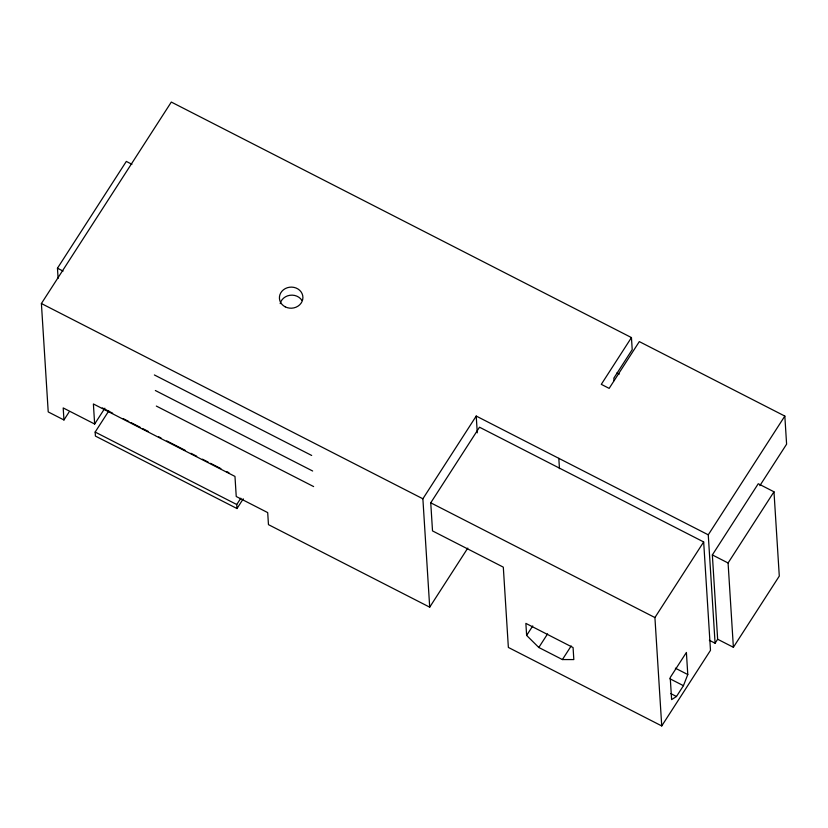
<?xml version="1.0" encoding="UTF-8"?>
<svg xmlns="http://www.w3.org/2000/svg" width="828" height="828" viewBox="0 0 828 828"><rect width="100%" height="100%" fill="white"/><g stroke="black" fill="none" stroke-linecap="round" stroke-linejoin="round"><path stroke-width="1.24" d="M683.442 685.677L687.778 674.541L686.391 652.464L670.225 677.521L671.622 699.608L676.466 696.503L683.442 685.677L669.883 678.743M58.105 278.384L57.463 268.21L126.322 161.419L131.931 164.296M69.014 412.116L63.953 419.972L48.221 411.92L41.4 303.524L171.313 102.061L631.453 337.576L632.209 349.623L613.848 378.096L614.014 380.663M63.953 419.972L63.197 407.925L94.651 424.029L104.856 408.214M243.266 498.818L236.994 508.537L95.417 436.077L95.158 432.061L108.758 410.967M236.994 508.537L236.746 504.521L240.824 498.197M94.651 424.029L93.388 403.96L234.976 476.421L236.239 496.5L267.703 512.604L268.458 524.641L429.701 607.172L422.88 498.787L476.224 416.06L708.261 534.826L715.081 643.221L709.337 640.282M430.746 502.813L479.505 427.207L703.665 541.947L710.486 650.342L661.738 725.939L508.361 647.434L503.31 567.149L432.516 530.914L430.746 502.813L654.917 617.553L661.738 725.939M429.701 607.172L467.799 548.084M631.453 337.576L601.294 384.347L609.16 388.373L639.319 341.602L784.83 416.08L786.6 444.181L759.845 485.674M526.629 635.418L525.873 623.38L573.069 647.537L573.825 659.574L562.409 659.564L538.811 647.486L526.629 635.418L532.756 625.927M538.811 647.486L547.587 633.875M562.409 659.564L571.185 645.954M654.917 617.553L703.665 541.947M708.261 534.826L784.83 416.08M712.349 554.926L758.251 483.738L773.983 491.791L779.293 576.091L733.38 647.289L717.648 639.237L712.349 554.926L728.081 562.978L733.38 647.289M728.081 562.978L773.983 491.791M715.081 643.221L717.648 639.237M616.984 372.91L619.282 374.09M57.463 268.21L63.073 271.077M41.4 303.524L422.88 498.787M154.37 374.949L311.68 455.462M155.343 390.505L312.663 471.018M675.358 668.186L687.778 674.541M156.326 406.062L313.636 486.574M670.815 693.605L676.466 696.503M102.31 407.914L112.67 413.224M123.03 418.523L128.785 421.473M131.093 422.653L140.294 427.362M142.602 428.542L148.357 431.481M158.717 436.791L161.015 437.971M166.77 440.91L185.193 450.339M190.947 453.289L196.702 456.228M202.456 459.178L208.211 462.117M210.509 463.297L220.869 468.607M226.624 471.546L228.932 472.726M95.158 432.061L236.746 504.521M558.817 458.339L559.459 468.658M476.224 416.06L477.28 432.837M280.185 303.607A11.758 10.547 -3.6 0 1 289.883 295.286A11.758 10.547 -3.6 0 1 301.878 300.336M285.236 306.846A11.758 10.547 -3.6 0 0 302.913 297.573A11.758 10.547 -3.6 0 0 285.339 288.568A11.758 10.547 -3.6 0 0 285.236 306.846"/></g></svg>
